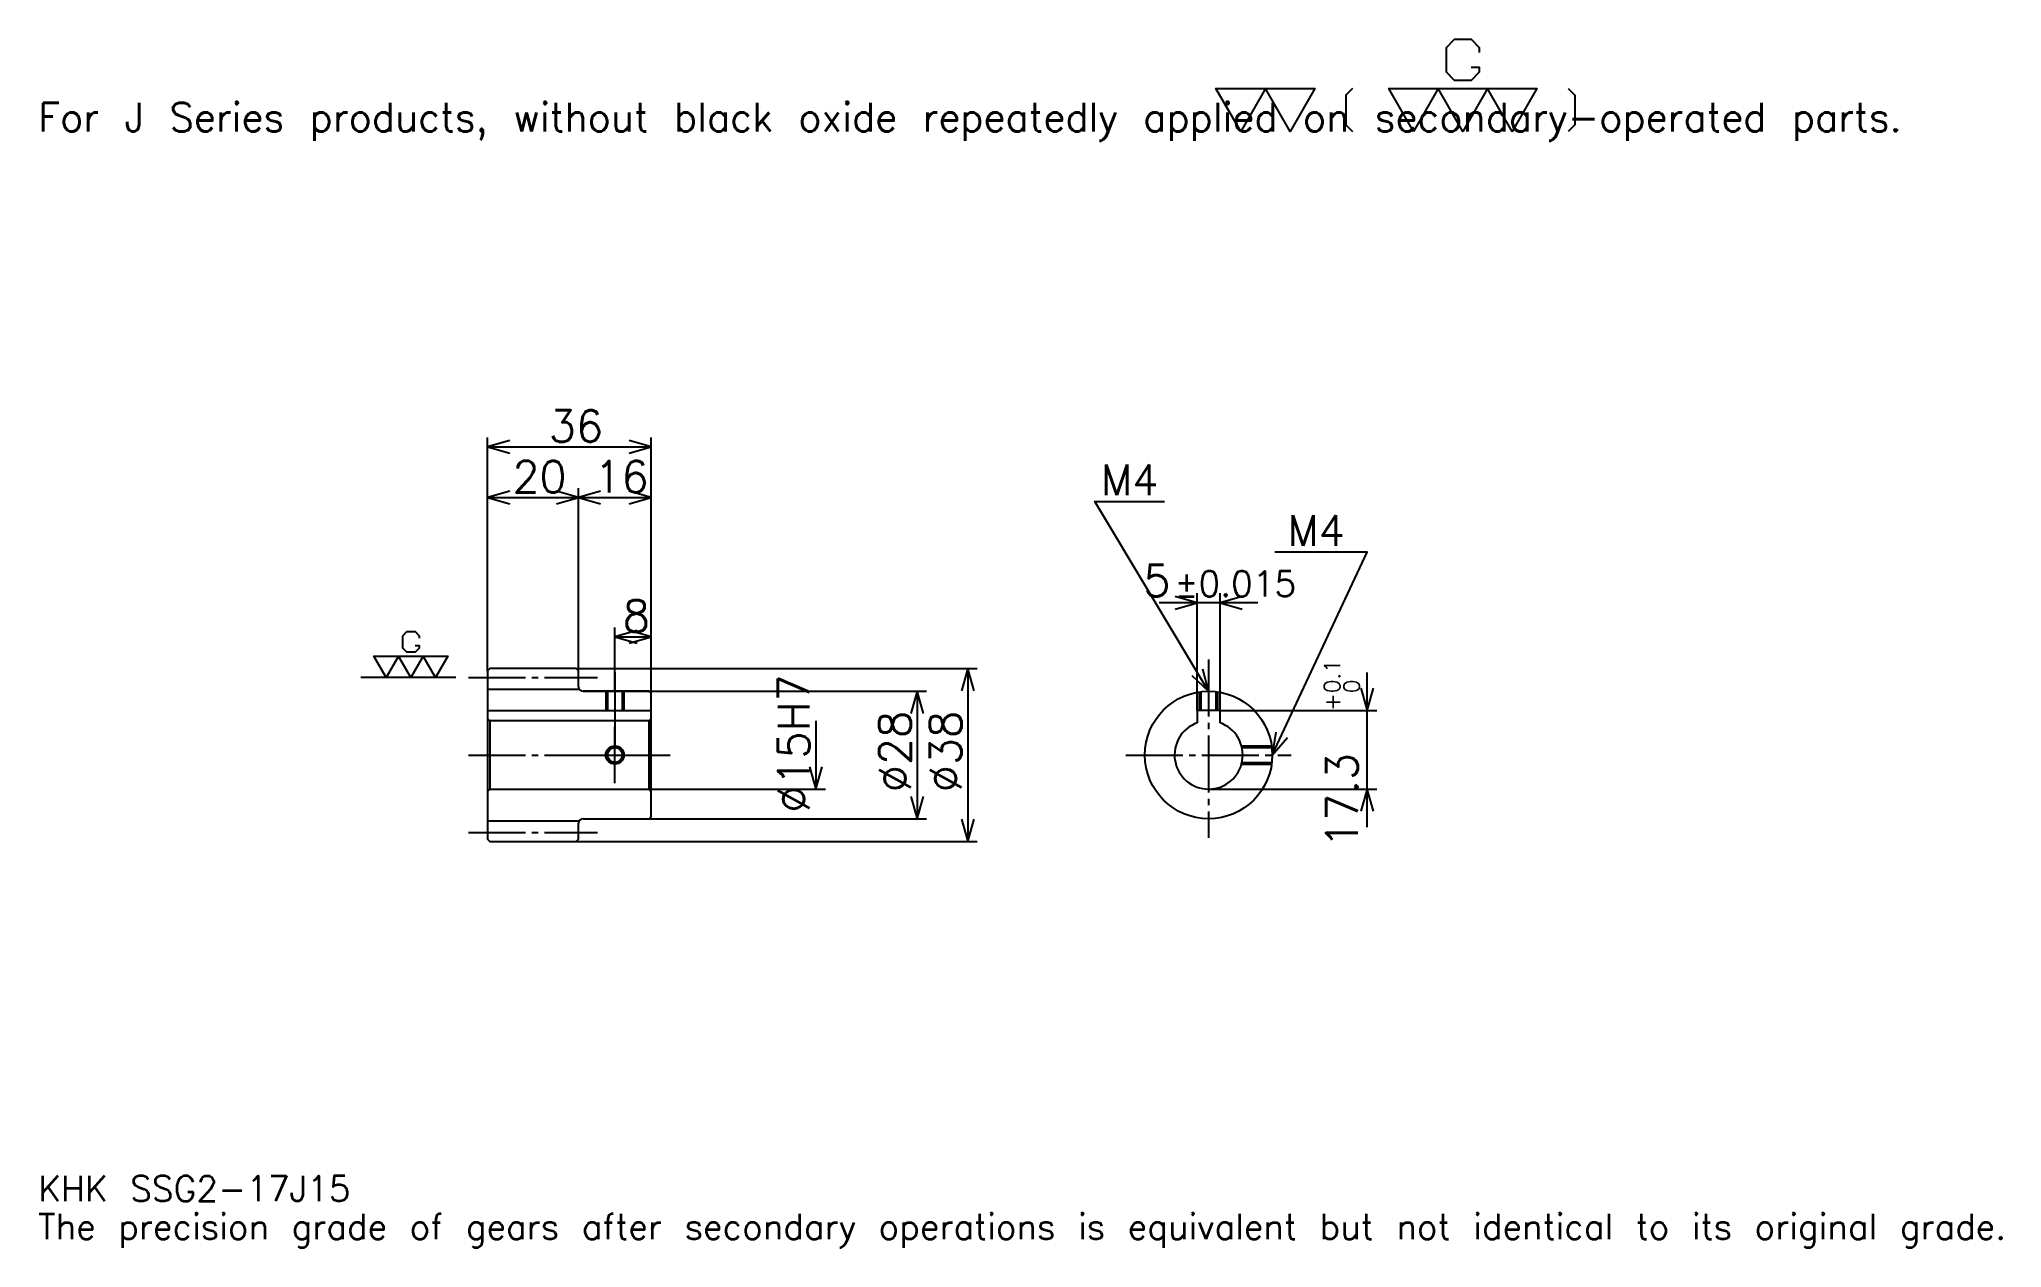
# Model space of a CAD drawing. Extents: x 14 to 446, y 5 to 271.
import ezdxf

# ---------------------------------------------------------------- set-up
doc = ezdxf.new("R2010")
doc.units = 0
doc.linetypes.add('DASHDOT', pattern=[16.695651, 12.521739, -1.391304, 1.391304, -1.391304])
doc.layers.get('0').update_dxf_attribs({"linetype": 'CONTINUOUS'})
doc.layers.add('DASHDOT', color=6, linetype='DASHDOT')
doc.styles.add('KANJI', font='TXT', dxfattribs={"bigfont": 'BIGFONT'})

msp = doc.modelspace()

# ---------------------------------------------------------------- linework, layer by layer
at = {"color": 5}
for p, q in [((112.695656, 132.391296), (112.695656, 183.17392)), ((148.695648, 132.391296), (148.695648, 183.17392)), ((112.695656, 181.086945), (148.695648, 181.086945)), ((112.695656, 169.956512), (132.695648, 169.956512)), ((132.695648, 132.391296), (132.695648, 172.043472)), ((132.695648, 169.956512), (148.695648, 169.956512)), ((282.065216, 146.869568), (260.369568, 146.869568)), ((268.717407, 123.191307), (268.717407, 148.956512)), ((273.717407, 123.191307), (273.717407, 148.956512)), ((140.695648, 132.391296), (140.695648, 141.434784)), ((140.695648, 139.347824), (148.695648, 139.347824)), ((112.695656, 131.891296), (112.695656, 132.391296)), ((132.195648, 132.391296), (148.695648, 132.391296)), ((132.695648, 131.891296), (132.695648, 132.391296)), ((140.695648, 127.391304), (140.695648, 132.391296)), ((140.695648, 127.391304), (140.695648, 132.391296)), ((148.695648, 132.391296), (220.347839, 132.391296)), ((148.695648, 126.891304), (148.695648, 132.391296)), ((218.260864, 132.391296), (218.260864, 94.391304)), ((306.086975, 97.54348), (306.086975, 131.539124)), ((133.695648, 127.391304), (148.695648, 127.391304)), ((148.695648, 127.391304), (209.217407, 127.391304)), ((207.130432, 127.391304), (207.130432, 99.391304)), ((184.869568, 120.891304), (184.869568, 105.891304)), ((273.717407, 123.191307), (308.17392, 123.191307)), ((148.695648, 105.891304), (186.956528, 105.891304)), ((271.217407, 105.891304), (308.17392, 105.891304)), ((133.695648, 99.391304), (148.695648, 99.391304)), ((148.695648, 99.391304), (209.217407, 99.391304)), ((132.195648, 94.391304), (148.695648, 94.391304)), ((148.695648, 94.391304), (220.347839, 94.391304))]:
    msp.add_line(p, q, dxfattribs=at)
at = {"color": 7}
msp.add_line((105.739136, 130.391296), (84.869568, 130.391296), dxfattribs=at)
at = {"color": 4}
for p, q in [((112.695656, 127.891304), (132.695648, 127.891304)), ((112.695656, 123.191307), (148.695648, 123.191307)), ((113.195656, 120.891304), (113.195656, 105.891304)), ((148.195648, 120.891304), (148.695648, 121.391304)), ((148.195648, 105.891304), (148.695648, 105.391304)), ((112.695656, 98.891304), (132.695648, 98.891304))]:
    msp.add_line(p, q, dxfattribs=at)
at = {"color": 7}
for points in [[(328.904358, 264.542603), (330.713043, 264.542603), (330.713043, 263.457397), (328.904358, 261.648712), (325.286957, 261.648712), (323.478271, 263.457397), (323.478271, 268.883484), (325.286957, 270.692169), (328.904358, 270.692169), (330.713043, 268.883484), (330.713043, 267.798248)], [(278.260864, 250.434784), (272.834778, 259.839996), (294.539124, 259.839996), (289.113037, 250.434784), (283.686951, 259.839996), (278.260864, 250.434784)], [(302.859131, 259.839996), (301.41217, 258.393036), (301.41217, 251.881744), (302.859131, 250.434784)], [(316.243469, 250.434784), (310.817383, 259.839996), (343.373901, 259.839996), (337.947815, 250.434784), (332.521729, 259.839996), (327.095642, 250.434784), (321.669556, 259.839996), (316.243469, 250.434784)], [(350.246948, 259.839996), (351.693909, 258.393036), (351.693909, 251.881744), (350.246948, 250.434784)], [(96.765221, 137.445221), (97.669571, 137.445221), (97.669571, 136.902603), (96.765221, 135.99826), (94.956528, 135.99826), (94.052177, 136.902603), (94.052177, 139.615646), (94.956528, 140.520004), (96.765221, 140.520004), (97.669571, 139.615646), (97.669571, 139.073044)], [(90.434784, 130.391296), (87.721741, 135.093918), (104, 135.093918), (101.286957, 130.391296), (98.573914, 135.093918), (95.86087, 130.391296), (93.147827, 135.093918), (90.434784, 130.391296)]]:
    msp.add_lwpolyline(points, dxfattribs=at)
at = {"color": 5}
for points in [[(117.565224, 182.478256), (112.695656, 181.086945), (117.565224, 179.695648)], [(143.826096, 179.695648), (148.695648, 181.086945), (143.826096, 182.478256)], [(117.565224, 171.347824), (112.695656, 169.956512), (117.565224, 168.565216)], [(127.826088, 168.565216), (132.695648, 169.956512), (127.826088, 171.347824)], [(137.565216, 171.347824), (132.695648, 169.956512), (137.565216, 168.565216)], [(143.826096, 168.565216), (148.695648, 169.956512), (143.826096, 171.347824)], [(271.217407, 127.391304), (246.17392, 169.130432), (261.478271, 169.130432)], [(285.217407, 113.391304), (306.086975, 158), (285.773926, 158)], [(263.847839, 145.478256), (268.717407, 146.869568), (263.847839, 148.260864)], [(278.586975, 148.260864), (273.717407, 146.869568), (278.586975, 145.478256)], [(145.565216, 140.739136), (140.695648, 139.347824), (145.565216, 137.956528)], [(143.826096, 137.956528), (148.695648, 139.347824), (143.826096, 140.739136)], [(219.652176, 127.521736), (218.260864, 132.391296), (216.869568, 127.521736)], [(267.518982, 130.851105), (271.217407, 127.391304), (269.90506, 132.282745)], [(208.521744, 122.521736), (207.130432, 127.391304), (205.739136, 122.521736)], [(304.695648, 128.060867), (306.086975, 123.191307), (307.478271, 128.060867)], [(286.020691, 118.391617), (285.217407, 113.391304), (288.541107, 117.212471)], [(183.478271, 110.760872), (184.869568, 105.891304), (186.260864, 110.760872)], [(205.739136, 104.260872), (207.130432, 99.391304), (208.521744, 104.260872)], [(307.478271, 101.021744), (306.086975, 105.891304), (304.695648, 101.021744)], [(216.869568, 99.260872), (218.260864, 94.391304), (219.652176, 99.260872)]]:
    msp.add_lwpolyline(points, dxfattribs=at)
at = {"color": 4}
for points in [[(132.695648, 128.391296), (132.695648, 131.891296), (132.195648, 132.391296), (113.195656, 132.391296), (112.695656, 131.891296), (112.695656, 105.391304)], [(133.695648, 99.391304), (148.195648, 99.391304), (148.695648, 99.891304), (148.695648, 126.891304), (148.195648, 127.391304), (133.695648, 127.391304)], [(138.695648, 127.391304), (138.695648, 123.191307)], [(139.075653, 127.391304), (139.075653, 123.191307)], [(142.315659, 127.391304), (142.315659, 123.191307)], [(142.695648, 127.391304), (142.695648, 123.191307)], [(269.217407, 123.191307), (269.217407, 127.247711)], [(269.597412, 123.191307), (269.597412, 127.297256)], [(272.837402, 123.191307), (272.837402, 127.297256)], [(273.217407, 123.191307), (273.217407, 127.247711)], [(112.695656, 105.391304), (113.195656, 105.891304), (148.195648, 105.891304), (148.195648, 120.891304), (113.195656, 120.891304), (112.695656, 121.391304)], [(273.717407, 120.462372), (273.717407, 123.191307), (268.717407, 123.191307), (268.717407, 120.462372)], [(278.445801, 115.391304), (285.073792, 115.391304)], [(278.540344, 115.011307), (285.123352, 115.011307)], [(278.445801, 111.391304), (285.073792, 111.391304)], [(278.540344, 111.771301), (285.123352, 111.771301)], [(112.695656, 105.391304), (112.695656, 94.891304), (113.195656, 94.391304), (132.195648, 94.391304), (132.695648, 94.891304), (132.695648, 98.391304)]]:
    msp.add_lwpolyline(points, dxfattribs=at)
for centre, radius in [((271.217407, 113.391304), 14), ((140.695648, 113.391304), 1.62)]:
    msp.add_circle(centre, radius, dxfattribs=at)
at = {"color": 7}
msp.add_circle((140.695648, 113.391304), 2, dxfattribs=at)
at = {"color": 4}
for centre, radius, start, end in [((133.695648, 128.391296), 1, 180, 270), ((271.217407, 113.391304), 7.5, 109.47122094, 70.52877906), ((133.695648, 98.391304), 1, 90, 180)]:
    msp.add_arc(centre, radius, start, end, dxfattribs=at)
at = {"layer": 'DASHDOT', "color": 7}
for p, q in [((271.217407, 134.347824), (271.217407, 95.217392)), ((108.521744, 130.391296), (136.869568, 130.391296)), ((140.695648, 127.391304), (140.695648, 113.391304)), ((108.521744, 113.391304), (152.869568, 113.391304)), ((253.043488, 113.391304), (289.391296, 113.391304)), ((108.521744, 96.391304), (136.869568, 96.391304))]:
    msp.add_line(p, q, dxfattribs=at)
for points in [[(140.695648, 131.565216), (140.695648, 119.017395)], [(140.695648, 107.217392), (140.695648, 119.565216)], [(134.521744, 113.391304), (146.869568, 113.391304)]]:
    msp.add_lwpolyline(points, dxfattribs=at)

# ---------------------------------------------------------------- texts
at = {"color": 7, "style": 'KANJI'}
for s, height, p in [('For J Series products, without black oxide repeatedly applied on secondary-operated parts.', 6.26087, (13.913043, 250.434784)), ('36', 6.956522, (126.17392, 182.199997)), ('20', 6.956522, (118.17392, 171.069565)), ('16', 6.956522, (136.17392, 171.069565)), ('M4', 6.678261, (247.565216, 170.521744)), ('M4', 6.678261, (288.556519, 159.391296)), ('5', 6.956522, (256.857758, 148.260864)), ('%%p0.015', 5.565217, (263.743866, 148.260864)), ('8', 6.956522, (142.434784, 140.460876)), ('KHK SSG2-17J15', 5.565217, (13.913043, 15.304348)), ('The precision grade of gears after secondary operations is equivalent but not identical to its original grade.', 5.565217, (13.913043, 6.956522))]:
    msp.add_text(s, height=height, dxfattribs=at).set_placement(p)
for s, height, p in [('%%c15H7', 6.956522, (183.478271, 100.695648)), ('0.1', 3.478261, (300.10437, 126.982002)), ('0', 3.478261, (304.417389, 126.982002)), ('+', 3.478261, (300.10437, 123.086349)), ('%%c28', 6.956522, (205.739136, 105.217392)), ('%%c38', 6.956522, (216.869568, 105.217392)), ('17.3', 6.956522, (304, 92.975769))]:
    msp.add_text(s, height=height, rotation=90, dxfattribs=at).set_placement(p)

doc.saveas('drawing.dxf')
